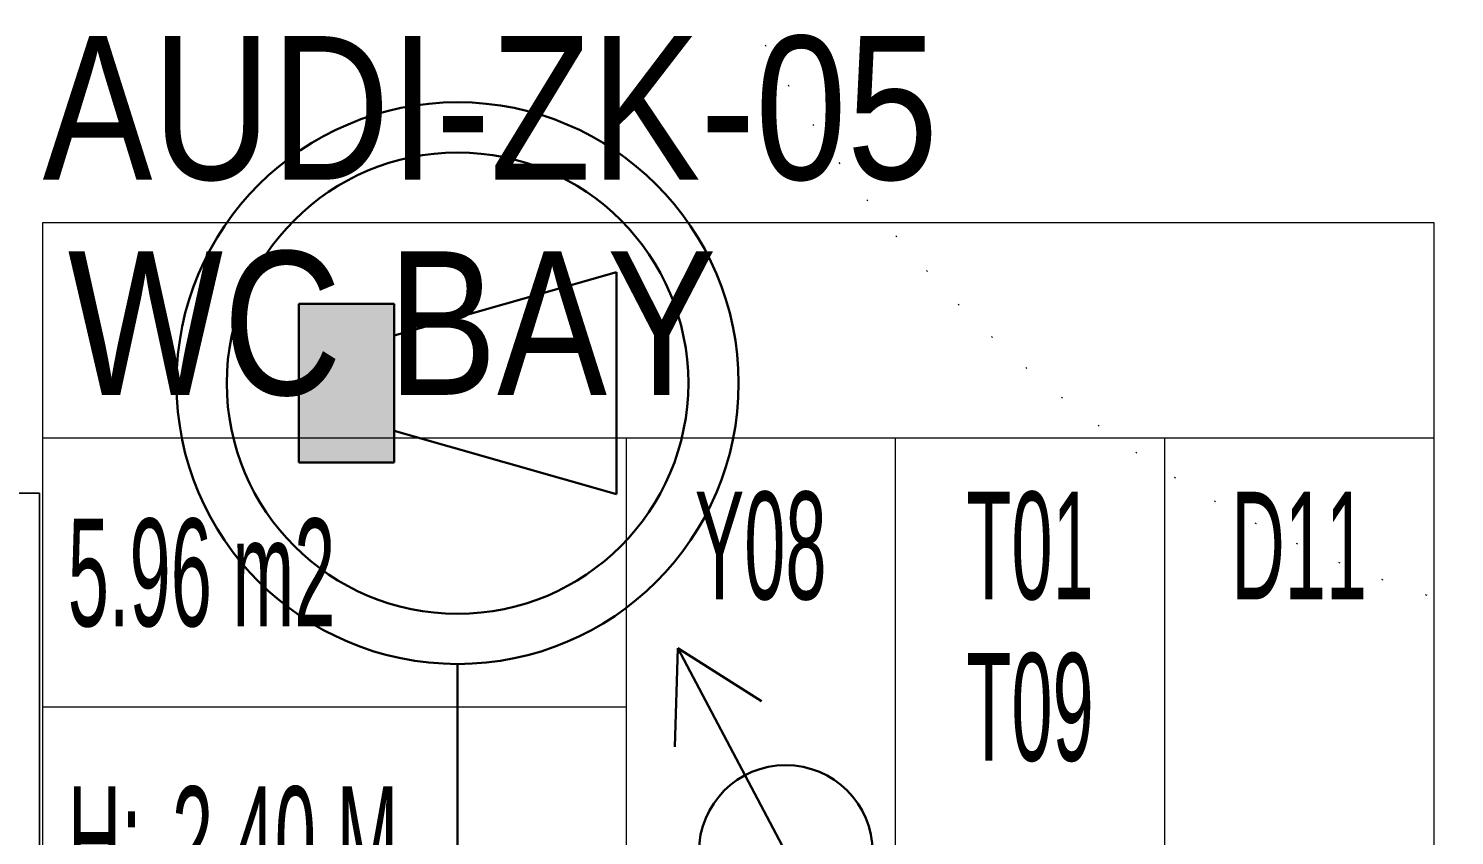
# Model space of a CAD drawing. Extents: x -1299 to 23780, y -3010 to 8106.
# Drawn here: x 1263.7 to 1363, y 403.1 to 459.4 of the extents above; entities that cross this region are included whole.
import ezdxf
from ezdxf.enums import TextEntityAlignment as Align

# ---------------------------------------------------------------- set-up
doc = ezdxf.new("R2010")
doc.units = 0
doc.header["$LTSCALE"] = 25
doc.header["$MEASUREMENT"] = 0
doc.linetypes.add('DOT2', pattern=[0.125, 0, -0.125])
doc.linetypes.add('PHANTOM2', pattern=[1.25, 0.625, -0.125, 0.125, -0.125, 0.125, -0.125])
doc.layers.get('0').update_dxf_attribs({"color": 9, "lineweight": 9})
for name, color, linetype, lineweight in [('10', 9, 'Continuous', 9), ('14', 9, 'Continuous', 9), ('20', 9, 'DOT2', 9), ('21', 9, 'Continuous', 9), ('35', 9, 'Continuous', 9), ('E-3W ACİL ANONS İÇİN HOPARLÖR (GÖMME) (YANGINA DAYANIKLI)', 7, 'Continuous', 30), ('E-KABLO', 7, 'Continuous', 30), ('E-SES AYAR ANAHTARI', 7, 'Continuous', 30)]:
    doc.layers.add(name, color=color, linetype=linetype, lineweight=lineweight)
doc.styles.add('Arial', font='arial.ttf', dxfattribs={"height": 2.5})
doc.styles.add('MuuM_TEXT-STANDART', font='ARIALN.TTF')

# ---------------------------------------------------------------- blocks, each defined once
blk = doc.blocks.new('0_roomno2')
blk.add_lwpolyline([(19.375, -10.5), (0, -10.5), (0, 0), (19.375, 0)], close=True)
for points in [[(0, -3), (19.375, -3)], [(8.125, -3), (8.125, -10.5)], [(11.875, -3), (11.875, -10.5)], [(15.625, -3), (15.625, -10.5)], [(0, -6.75), (8.125, -6.75)]]:
    blk.add_lwpolyline(points)
at = {"style": 'MuuM_TEXT-STANDART', "width": 0.6}
blk.add_text('H:', height=1.5, dxfattribs=at).set_placement((0.35, -8.608), align=Align.MIDDLE_LEFT)
at = {"style": 'Arial'}
blk.add_attdef('ODANO', (0, 1.17), '', height=2, dxfattribs=at)
blk.add_attdef('MEKANADI', text='', height=2, dxfattribs=at).set_placement((0.35, -3), align=Align.BOTTOM_LEFT)
at = {"style": 'MuuM_TEXT-STANDART', "width": 0.6}
for tag, p in [('YER01', (10, -4.5)), ('TAVAN01', (13.75, -4.5)), ('DUVAR01', (17.5, -4.5)), ('YER02', (10, -6.75)), ('TAVAN02', (13.75, -6.75)), ('DUVAR02', (17.5, -6.75)), ('YER03', (10, -9)), ('TAVAN03', (13.75, -9)), ('DUVAR03', (17.5, -9))]:
    blk.add_attdef(tag, text='', height=1.5, dxfattribs=at).set_placement(p, align=Align.MIDDLE_CENTER)
for tag, p in [('M2', (0.35, -4.875)), ('TEMIZTAVANYUKSEKLIGI', (1.8, -8.608))]:
    blk.add_attdef(tag, text='', height=1.5, dxfattribs=at).set_placement(p, align=Align.MIDDLE_LEFT)
blk = doc.blocks.new('p-kapı')
at = {"layer": '20'}
blk.add_arc((4.87, -4.6), 81.6, 270.10532, 0, dxfattribs=at)
blk = doc.blocks.new('p-zemin kat')
at = {"layer": '14'}
blk.add_lwpolyline([(1182.5, 427), (1264.5, 427), (1264.5, 345)], dxfattribs=at)
at = {"layer": '35'}
blk.add_lwpolyline([(1387.5, 347), (1264.5, 347), (1264.5, 427), (1184.5, 427), (1184.5, 517), (1387.5, 517)], close=True, dxfattribs=at)
at = {"xscale": -1}
blk.add_blockref('p-kapı', (1391.5, 502), dxfattribs=at)
at = {"layer": '21'}
ref = blk.add_blockref('0_roomno2', (1264.714, 445.85), dxfattribs=dict(at, xscale=5, yscale=5, zscale=5))
ref.add_attrib('ODANO', 'AUDI-ZK-05', dxfattribs={"layer": '0', "height": 10, "style": 'MuuM_TEXT-STANDART'}).set_placement((1264.714, 445.85), align=Align.BOTTOM_LEFT)
ref.add_attrib('MEKANADI', 'WC BAY', dxfattribs={"layer": '0', "height": 10, "style": 'MuuM_TEXT-STANDART'}).set_placement((1266.464, 430.85), align=Align.BOTTOM_LEFT)
ref.add_attrib('M2', '5.96 m2', dxfattribs={"layer": '0', "height": 7.5, "style": 'MuuM_TEXT-STANDART', "width": 0.6}).set_placement((1266.464, 421.475), align=Align.MIDDLE_LEFT)
ref.add_attrib('TEMIZTAVANYUKSEKLIGI', '2.40 M', dxfattribs={"layer": '0', "height": 7.5, "style": 'MuuM_TEXT-STANDART', "width": 0.6}).set_placement((1273.714, 402.81), align=Align.MIDDLE_LEFT)
ref.add_attrib('YER01', 'Y08', dxfattribs={"layer": '0', "height": 7.5, "style": 'MuuM_TEXT-STANDART', "width": 0.6}).set_placement((1314.714, 423.35), align=Align.MIDDLE_CENTER)
ref.add_attrib('TAVAN01', 'T01', dxfattribs={"layer": '0', "height": 7.5, "style": 'MuuM_TEXT-STANDART', "width": 0.6}).set_placement((1333.464, 423.35), align=Align.MIDDLE_CENTER)
ref.add_attrib('DUVAR01', 'D11', dxfattribs={"layer": '0', "height": 7.5, "style": 'MuuM_TEXT-STANDART', "width": 0.6}).set_placement((1352.214, 423.35), align=Align.MIDDLE_CENTER)
ref.add_attrib('TAVAN02', 'T09', dxfattribs={"layer": '0', "height": 7.5, "style": 'MuuM_TEXT-STANDART', "width": 0.6}).set_placement((1333.464, 412.1), align=Align.MIDDLE_CENTER)
blk = doc.blocks.new('100_3W ACİL ANONS İÇİN HOPARLÖR (GÖMME) (YANGINA DAYANIKLI)')
at = {"layer": 'E-3W ACİL ANONS İÇİN HOPARLÖR (GÖMME) (YANGINA DAYANIKLI)', "color": 4}
for p, q in [((-0.632, 0.474), (1.58, 1.106)), ((1.58, -1.106), (1.58, 1.106)), ((-1.58, -0.79), (-1.58, 0.79)), ((-1.58, 0.79), (-0.632, 0.79)), ((-0.632, 0.79), (-0.632, -0.79)), ((-0.632, -0.474), (1.58, -1.106)), ((-0.632, -0.79), (-1.58, -0.79))]:
    blk.add_line(p, q, dxfattribs=at)
at = {"layer": 'E-3W ACİL ANONS İÇİN HOPARLÖR (GÖMME) (YANGINA DAYANIKLI)', "color": 3}
for radius in [2.796, 2.296]:
    blk.add_circle((0, 0), radius, dxfattribs=at)
at = {"layer": 'E-3W ACİL ANONS İÇİN HOPARLÖR (GÖMME) (YANGINA DAYANIKLI)', "color": 4}
blk.add_solid([(-1.58, 0.79), (-0.632, 0.79), (-1.58, -0.79), (-0.632, -0.79)], dxfattribs=at)
blk = doc.blocks.new('100_SES AYAR ANAHTARI')
at = {"layer": 'E-SES AYAR ANAHTARI', "color": 4}
for p, q in [((1.776, 3.255), (-1.686, 1.426)), ((1.776, 3.255), (0.915, 3.283)), ((1.776, 3.255), (1.312, 2.529)), ((0, 0), (0, 1.561))]:
    blk.add_line(p, q, dxfattribs=at)
blk.add_circle((0, 2.317), 0.756, dxfattribs=at)

msp = doc.modelspace()

# ---------------------------------------------------------------- linework, layer by layer
at = {"layer": 'E-KABLO', "color": 5, "linetype": 'PHANTOM2', "ltscale": 1.5}
msp.add_line((1293.603, 415.095), (1293.603, 382.743), dxfattribs=at)

# ---------------------------------------------------------------- block references
at = {"layer": '10'}
msp.add_blockref('p-zemin kat', (0, 0), dxfattribs=at)
at = {"layer": 'E-3W ACİL ANONS İÇİN HOPARLÖR (GÖMME) (YANGINA DAYANIKLI)', "xscale": 7, "yscale": 7, "zscale": 7}
msp.add_blockref('100_3W ACİL ANONS İÇİN HOPARLÖR (GÖMME) (YANGINA DAYANIKLI)', (1293.603, 434.665), dxfattribs=at)
at = {"layer": 'E-SES AYAR ANAHTARI', "xscale": 8, "yscale": 8, "zscale": 8, "rotation": 89.99999999999997}
msp.add_blockref('100_SES AYAR ANAHTARI', (1334.994, 402), dxfattribs=at)

doc.saveas('drawing.dxf')
